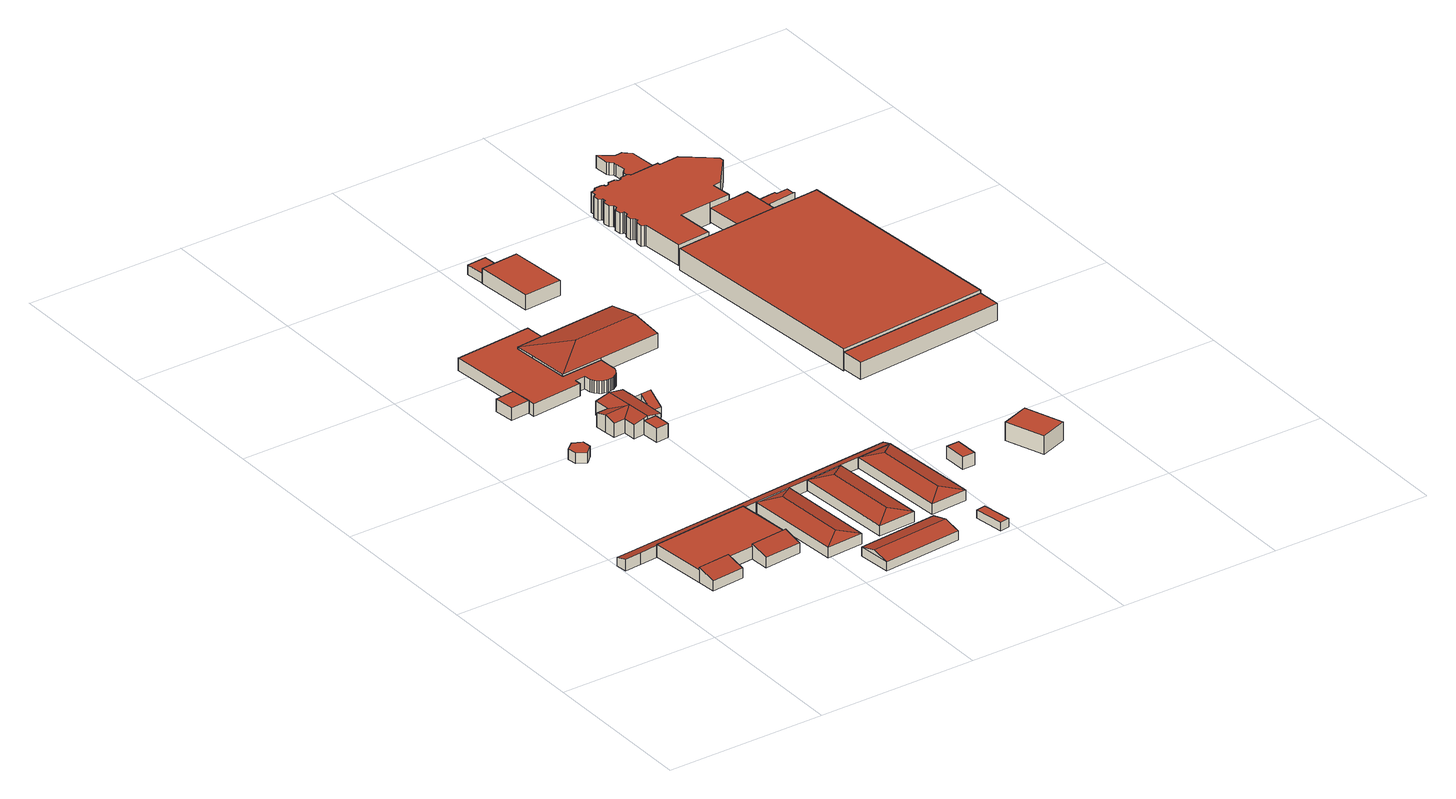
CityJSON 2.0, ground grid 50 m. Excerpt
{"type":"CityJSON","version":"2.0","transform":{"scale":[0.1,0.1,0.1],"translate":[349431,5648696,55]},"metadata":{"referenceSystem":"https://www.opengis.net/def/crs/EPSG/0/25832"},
"CityObjects":{
"building1":{"type":"Building","attributes":{"Gemeindeschluessel":"05315000","Geometrietyp2DReferenz":"3000","function":"31001_2000"},"address":[{"country":"Germany","locality":"Köln","thoroughfareNumber":"6","thoroughfareName":"Freimersdorfer Weg"}],"children":["building1-1","building1-2","building1-3"]},
"building1-1":{"type":"BuildingPart","attributes":{"roofType":"1000","measuredHeight":3.91,"storeysAboveGround":1},"parents":["building1"],"geometry":[{"type":"MultiSurface","lod":"2","boundaries":[[[0,1,2,3]],[[4,5,6,7]],[[3,2,5,4]],[[7,0,3,4]],[[1,6,5,2]],[[8,9,10,11]],[[0,8,11,1]],[[9,7,6,10]]],"semantics":{"surfaces":[{"type":"WallSurface"},{"type":"RoofSurface"},{"type":"GroundSurface"},{"type":"ClosureSurface"}],"values":[0,0,0,1,2,0,3,3]}}]},
"building1-2":{"type":"BuildingPart","attributes":{"roofType":"2100","measuredHeight":4.77,"storeysAboveGround":1},"parents":["building1"],"geometry":[{"type":"MultiSurface","lod":"2","boundaries":[[[12,11,13,14]],[[15,16,1,17]],[[14,13,16,15]],[[17,12,14,15]],[[11,1,16,13]],[[12,17,0,8]],[[8,0,1,11]]],"semantics":{"surfaces":[{"type":"WallSurface"},{"type":"RoofSurface"},{"type":"GroundSurface"},{"type":"ClosureSurface"}],"values":[0,0,0,1,2,0,3]}}]},
"building1-3":{"type":"BuildingPart","attributes":{"roofType":"2100","measuredHeight":4.74,"storeysAboveGround":1},"parents":["building1"],"geometry":[{"type":"MultiSurface","lod":"2","boundaries":[[[18,6,19,20]],[[21,22,10,23]],[[20,19,22,21]],[[23,18,20,21]],[[6,10,22,19]],[[18,23,9,7]],[[7,9,10,6]]],"semantics":{"surfaces":[{"type":"WallSurface"},{"type":"RoofSurface"},{"type":"GroundSurface"},{"type":"ClosureSurface"}],"values":[0,0,0,1,2,0,3]}}]},
"building2":{"type":"Building","attributes":{"Geometrietyp2DReferenz":"3000","Gemeindeschluessel":"05315000","function":"31001_2000","roofType":"1000","measuredHeight":3.31},"address":[{"country":"Germany","locality":"Köln","thoroughfareNumber":"6","thoroughfareName":"Freimersdorfer Weg"}],"geometry":[{"type":"Solid","lod":"2","boundaries":[[[[24,25,26,27]],[[28,29,25,24]],[[30,31,29,28]],[[32,33,31,30]],[[34,35,33,32]],[[27,26,35,34]],[[32,30,28,24,27,34]],[[25,29,31,33,35,26]]]],"semantics":{"surfaces":[{"type":"WallSurface"},{"type":"RoofSurface"},{"type":"GroundSurface"}],"values":[[0,0,0,0,0,0,1,2]]}}]},
"building3":{"type":"Building","attributes":{"Geometrietyp2DReferenz":"3000","Gemeindeschluessel":"05315000","function":"31001_2523","roofType":"1000","measuredHeight":3.89,"storeysAboveGround":1},"address":[{"country":"Germany","locality":"Köln","thoroughfareNumber":"6","thoroughfareName":"Freimersdorfer Weg"}],"geometry":[{"type":"Solid","lod":"2","boundaries":[[[[36,37,38,39]],[[40,41,37,36]],[[42,43,41,40]],[[39,38,43,42]],[[40,36,39,42]],[[37,41,43,38]]]],"semantics":{"surfaces":[{"type":"WallSurface"},{"type":"RoofSurface"},{"type":"GroundSurface"}],"values":[[0,0,0,0,1,2]]}}]},
"building4":{"type":"Building","attributes":{"Geometrietyp2DReferenz":"3000","Gemeindeschluessel":"05315000","function":"31001_2000","roofType":"2100","measuredHeight":3.64},"address":[{"country":"Germany","locality":"Köln","thoroughfareNumber":"6","thoroughfareName":"Freimersdorfer Weg"}],"geometry":[{"type":"Solid","lod":"2","boundaries":[[[[44,45,46,47]],[[48,49,45,44]],[[50,51,49,48]],[[52,53,51,50]],[[54,55,53,52]],[[56,57,55,54]],[[58,59,57,56]],[[60,61,59,58]],[[62,63,61,60]],[[64,65,63,62]],[[66,67,65,64]],[[47,46,67,66]],[[64,62,60,58,56,54,52,50,48,44,47,66]],[[45,49,51,53,55,57,59,61,63,65,67,46]]]],"semantics":{"surfaces":[{"type":"WallSurface"},{"type":"RoofSurface"},{"type":"GroundSurface"}],"values":[[0,0,0,0,0,0,0,0,0,0,0,0,1,2]]}}]},
"building5":{"type":"Building","attributes":{"Geometrietyp2DReferenz":"3000","Gemeindeschluessel":"05315000","function":"31001_2000","roofType":"3200","measuredHeight":4.8,"storeysAboveGround":1},"address":[{"country":"Germany","locality":"Köln","thoroughfareNumber":"6","thoroughfareName":"Freimersdorfer Weg"}],"geometry":[{"type":"Solid","lod":"2","boundaries":[[[[68,69,70,71]],[[72,73,69,68]],[[74,75,73,72]],[[71,70,75,74]],[[68,76,72]],[[74,77,71]],[[71,77,76,68]],[[72,76,77,74]],[[69,73,75,70]]]],"semantics":{"surfaces":[{"type":"WallSurface"},{"type":"RoofSurface"},{"type":"GroundSurface"}],"values":[[0,0,0,0,1,1,1,1,2]]}}]},
"building6":{"type":"Building","attributes":{"Geometrietyp2DReferenz":"3000","Gemeindeschluessel":"05315000","function":"31001_2000","roofType":"3100","measuredHeight":4.37,"storeysAboveGround":1},"address":[{"country":"Germany","locality":"Köln","thoroughfareNumber":"6","thoroughfareName":"Freimersdorfer Weg"}],"geometry":[{"type":"Solid","lod":"2","boundaries":[[[[78,79,80,81]],[[82,83,79,78]],[[84,85,83,82]],[[81,80,85,84]],[[78,86,82]],[[84,87,81]],[[81,87,86,78]],[[82,86,87,84]],[[79,83,85,80]]]],"semantics":{"surfaces":[{"type":"WallSurface"},{"type":"RoofSurface"},{"type":"GroundSurface"}],"values":[[0,0,0,0,0,0,1,1,2]]}}]},
"building7":{"type":"Building","attributes":{"Gemeindeschluessel":"05315000","Geometrietyp2DReferenz":"3000","function":"31001_1110"},"address":[{"country":"Germany","locality":"Köln","thoroughfareNumber":"6","thoroughfareName":"Freimersdorfer Weg"}],"children":["building7-1","building7-2","building7-3","building7-4"]},
"building7-1":{"type":"BuildingPart","attributes":{"roofType":"3100","measuredHeight":5.45,"storeysAboveGround":1},"parents":["building7"],"geometry":[{"type":"MultiSurface","lod":"2","boundaries":[[[88,89,90,91]],[[92,93,89,88]],[[94,95,93,92]],[[96,97,95,94]],[[98,99,100,101]],[[102,103,99,98]],[[104,105,106,107]],[[108,109,105,104]],[[88,91,108,104,107,110,92]],[[102,98,101,96,94,92,110]],[[90,89,93,95,97,100,99,103,111,106,105,109]],[[91,90,109,108]],[[112,101,113]],[[96,114,115]],[[115,114,116,117,97]],[[116,112,113,100,117]],[[102,110,118,119]],[[119,118,111,103]],[[110,107,120,118]],[[111,118,120,106]]],"semantics":{"surfaces":[{"type":"WallSurface"},{"type":"RoofSurface"},{"type":"GroundSurface"},{"type":"ClosureSurface"}],"values":[0,0,0,0,0,0,0,0,1,1,2,3,0,0,3,3,0,3,0,3]}}]},
"building7-2":{"type":"BuildingPart","attributes":{"roofType":"5000","measuredHeight":5.45,"storeysAboveGround":1},"parents":["building7"],"geometry":[{"type":"Solid","lod":"2","boundaries":[[[[121,122,123,124]],[[125,126,122,121]],[[91,90,126,125]],[[124,123,109,108]],[[121,124,108,127]],[[108,91,127]],[[91,125,121,127]],[[122,126,90,109,123]],[[108,109,90,91]]]],"semantics":{"surfaces":[{"type":"WallSurface"},{"type":"RoofSurface"},{"type":"GroundSurface"},{"type":"ClosureSurface"}],"values":[[0,0,0,0,1,1,1,2,3]]}}]},
"building7-3":{"type":"BuildingPart","attributes":{"roofType":"3100","measuredHeight":6.63,"storeysAboveGround":1},"parents":["building7"],"geometry":[{"type":"MultiSurface","lod":"2","boundaries":[[[128,129,97,115]],[[130,131,129,128]],[[132,133,131,130]],[[113,100,133,132]],[[113,132,130,134]],[[128,115,134,130]],[[97,129,131,133,100,117]],[[134,114,116]],[[116,114,115,97,117]],[[134,116,112]],[[100,113,112,116,117]]],"semantics":{"surfaces":[{"type":"WallSurface"},{"type":"RoofSurface"},{"type":"GroundSurface"},{"type":"ClosureSurface"}],"values":[0,0,0,0,1,1,2,0,3,0,3]}}]},
"building7-4":{"type":"BuildingPart","attributes":{"roofType":"9999","measuredHeight":4.42,"storeysAboveGround":1},"parents":["building7"],"geometry":[{"type":"MultiSurface","lod":"2","boundaries":[[[135,119,120,136]],[[135,137,103,119]],[[136,138,137,135]],[[120,106,138,136]],[[118,119,103,111]],[[120,118,111,106]],[[103,137,138,106]]],"semantics":{"surfaces":[{"type":"RoofSurface"},{"type":"WallSurface"},{"type":"GroundSurface"}],"values":[0,1,1,1,1,1,2]}}]},
"building8":{"type":"Building","attributes":{"Geometrietyp2DReferenz":"3000","Gemeindeschluessel":"05315000","function":"31001_2000","roofType":"3200","measuredHeight":4.78,"storeysAboveGround":1},"address":[{"country":"Germany","locality":"Köln","thoroughfareNumber":"6","thoroughfareName":"Freimersdorfer Weg"}],"geometry":[{"type":"Solid","lod":"2","boundaries":[[[[139,140,141,142]],[[143,144,140,139]],[[145,146,144,143]],[[142,141,146,145]],[[139,147,143]],[[145,148,142]],[[142,148,147,139]],[[143,147,148,145]],[[140,144,146,141]]]],"semantics":{"surfaces":[{"type":"WallSurface"},{"type":"RoofSurface"},{"type":"GroundSurface"}],"values":[[0,0,0,0,1,1,1,1,2]]}}]},
"building9":{"type":"Building","attributes":{"Gemeindeschluessel":"05315000","Geometrietyp2DReferenz":"3000","function":"31001_2083"},"address":[{"country":"Germany","locality":"Köln","thoroughfareNumber":"6","thoroughfareName":"Freimersdorfer Weg"}],"children":["building9-1","building9-2"]},
"building9-1":{"type":"BuildingPart","attributes":{"roofType":"1000","measuredHeight":3.88,"storeysAboveGround":1},"parents":["building9"],"geometry":[{"type":"MultiSurface","lod":"2","boundaries":[[[149,150,151,152]],[[153,154,150,149]],[[155,156,154,153]],[[157,158,156,155]],[[159,160,158,157]],[[161,162,160,159]],[[163,164,162,161]],[[165,166,164,163]],[[167,168,166,165]],[[169,170,168,167]],[[171,172,170,169]],[[173,174,172,171]],[[175,176,174,173]],[[177,178,176,175]],[[179,180,178,177]],[[181,182,180,179]],[[183,184,185,186]],[[187,188,184,183]],[[189,190,188,187]],[[191,192,190,189]],[[193,194,192,191]],[[195,196,194,193]],[[197,198,196,195]],[[199,200,198,197]],[[201,202,200,199]],[[203,204,202,201]],[[205,206,204,203]],[[207,208,206,205]],[[152,151,208,207]],[[205,203,201,199,197,195,193,191,189,187,183,186,209,210,181,179,177,175,173,171,169,167,165,163,161,159,157,155,153,149,152,207]],[[150,154,156,158,160,162,164,166,168,170,172,174,176,178,180,182,211,212,185,184,188,190,192,194,196,198,200,202,204,206,208,151]],[[213,214,211,182]],[[181,210,214,213]],[[214,215,216,212,211]],[[217,209,216,215]],[[210,217,215,214]],[[216,218,185,212]],[[209,186,218,216]]],"semantics":{"surfaces":[{"type":"WallSurface"},{"type":"RoofSurface"},{"type":"GroundSurface"},{"type":"ClosureSurface"}],"values":[0,0,0,0,0,0,0,0,0,0,0,0,0,0,0,0,0,0,0,0,0,0,0,0,0,0,0,0,0,1,2,0,3,0,3,3,0,3]}}]},
"building9-2":{"type":"BuildingPart","attributes":{"roofType":"5000","measuredHeight":6.25,"storeysAboveGround":1},"address":[{"country":"Germany","locality":"Köln","thoroughfareNumber":"6","thoroughfareName":"Freimersdorfer Weg"}],"parents":["building9"],"geometry":[{"type":"MultiSurface","lod":"2","boundaries":[[[219,220,213,221]],[[222,223,220,219]],[[224,225,223,222]],[[226,218,225,224]],[[222,219,221,227,228]],[[227,229,230,228]],[[230,226,224,222,228]],[[216,215,214,213,220,223,225,218]],[[226,230,209,186]],[[216,218,186,209]],[[230,229,217,209]],[[209,217,215,216]],[[229,227,210,217]],[[217,210,214,215]],[[227,221,181,210]],[[213,214,210,181]]],"semantics":{"surfaces":[{"type":"WallSurface"},{"type":"RoofSurface"},{"type":"GroundSurface"},{"type":"ClosureSurface"}],"values":[0,0,0,0,1,1,1,2,0,3,0,3,0,3,0,3]}}]},
"building10":{"type":"Building","attributes":{"Geometrietyp2DReferenz":"3000","Gemeindeschluessel":"05315000","function":"31001_2520","roofType":"1000","measuredHeight":2.62,"storeysAboveGround":1},"address":[{"country":"Germany","locality":"Köln","thoroughfareNumber":"6","thoroughfareName":"Freimersdorfer Weg"}],"geometry":[{"type":"Solid","lod":"2","boundaries":[[[[231,232,233,234]],[[235,236,232,231]],[[237,238,236,235]],[[234,233,238,237]],[[235,231,234,237]],[[232,236,238,233]]]],"semantics":{"surfaces":[{"type":"WallSurface"},{"type":"RoofSurface"},{"type":"GroundSurface"}],"values":[[0,0,0,0,1,2]]}}]},
"building11":{"type":"Building","attributes":{"Geometrietyp2DReferenz":"3000","Gemeindeschluessel":"05315000","function":"31001_2000","roofType":"3200","measuredHeight":4.88,"storeysAboveGround":1},"address":[{"country":"Germany","locality":"Köln","thoroughfareNumber":"6","thoroughfareName":"Freimersdorfer Weg"}],"geometry":[{"type":"Solid","lod":"2","boundaries":[[[[239,240,241,64]],[[242,243,240,239]],[[244,245,243,242]],[[64,241,245,244]],[[239,246,242]],[[244,247,64]],[[64,247,246,239]],[[242,246,247,244]],[[240,243,245,241]]]],"semantics":{"surfaces":[{"type":"WallSurface"},{"type":"RoofSurface"},{"type":"GroundSurface"}],"values":[[0,0,0,0,1,1,1,1,2]]}}]},
"building12":{"type":"Building","attributes":{"Geometrietyp2DReferenz":"3000","Gemeindeschluessel":"05315000","function":"31001_2000","roofType":"1000","measuredHeight":2.98,"storeysAboveGround":1},"address":[{"country":"Germany","locality":"Köln","thoroughfareNumber":"6","thoroughfareName":"Freimersdorfer Weg"}],"geometry":[{"type":"Solid","lod":"2","boundaries":[[[[248,249,250,251]],[[252,253,249,248]],[[254,255,253,252]],[[251,250,255,254]],[[252,248,251,254]],[[249,253,255,250]]]],"semantics":{"surfaces":[{"type":"WallSurface"},{"type":"RoofSurface"},{"type":"GroundSurface"}],"values":[[0,0,0,0,1,2]]}}]},
"building13":{"type":"Building","attributes":{"Geometrietyp2DReferenz":"3000","Gemeindeschluessel":"05315000","function":"31001_3035","roofType":"1000","measuredHeight":4.63,"storeysAboveGround":1},"address":[{"country":"Germany","locality":"Köln","thoroughfareNumber":"6","thoroughfareName":"Freimersdorfer Weg"}],"geometry":[{"type":"Solid","lod":"2","boundaries":[[[[256,257,258,259]],[[260,261,257,256]],[[262,263,261,260]],[[264,265,263,262]],[[259,258,265,264]],[[262,260,256,259,264]],[[257,261,263,265,258]]]],"semantics":{"surfaces":[{"type":"WallSurface"},{"type":"RoofSurface"},{"type":"GroundSurface"}],"values":[[0,0,0,0,0,1,2]]}}]},
"building14":{"type":"Building","attributes":{"Geometrietyp2DReferenz":"3000","Gemeindeschluessel":"05315000","function":"31001_2000","roofType":"1000","measuredHeight":3.85},"address":[{"country":"Germany","locality":"Köln","thoroughfareNumber":"6","thoroughfareName":"Freimersdorfer Weg"}],"geometry":[{"type":"Solid","lod":"2","boundaries":[[[[266,267,268,269]],[[270,271,267,266]],[[272,273,271,270]],[[269,268,273,272]],[[270,266,269,272]],[[267,271,273,268]]]],"semantics":{"surfaces":[{"type":"WallSurface"},{"type":"RoofSurface"},{"type":"GroundSurface"}],"values":[[0,0,0,0,1,2]]}}]},
"building15":{"type":"Building","attributes":{"Geometrietyp2DReferenz":"3000","Gemeindeschluessel":"05315000","function":"51009_1610","roofType":"1000","measuredHeight":5.8},"geometry":[{"type":"Solid","lod":"2","boundaries":[[[[274,275,276,277]],[[278,279,275,274]],[[280,281,279,278]],[[277,276,281,280]],[[278,274,277,280]],[[275,279,281,276]]]],"semantics":{"surfaces":[{"type":"WallSurface"},{"type":"RoofSurface"},{"type":"GroundSurface"}],"values":[[0,0,0,0,1,2]]}}]},
"building16":{"type":"Building","attributes":{"Geometrietyp2DReferenz":"3000","Gemeindeschluessel":"05315000","function":"51009_1610","roofType":"1000","measuredHeight":5.39},"geometry":[{"type":"Solid","lod":"2","boundaries":[[[[282,283,284,285]],[[286,287,283,282]],[[288,289,287,286]],[[285,284,289,288]],[[286,282,285,288]],[[283,287,289,284]]]],"semantics":{"surfaces":[{"type":"WallSurface"},{"type":"RoofSurface"},{"type":"GroundSurface"}],"values":[[0,0,0,0,1,2]]}}]},
"building17":{"type":"Building","attributes":{"Geometrietyp2DReferenz":"3000","Gemeindeschluessel":"05315000","function":"31001_2020","roofType":"1000","measuredHeight":6.87,"storeysAboveGround":1},"address":[{"country":"Germany","locality":"Köln","thoroughfareNumber":"6","thoroughfareName":"Freimersdorfer Weg"}],"geometry":[{"type":"Solid","lod":"2","boundaries":[[[[290,291,292,293]],[[294,295,291,290]],[[296,297,295,294]],[[298,299,297,296]],[[300,301,299,298]],[[302,303,301,300]],[[293,292,303,302]],[[300,298,296,294,290,293,302]],[[291,295,297,299,301,303,292]]]],"semantics":{"surfaces":[{"type":"WallSurface"},{"type":"RoofSurface"},{"type":"GroundSurface"}],"values":[[0,0,0,0,0,0,0,1,2]]}}]},
"building18":{"type":"Building","attributes":{"Geometrietyp2DReferenz":"3000","Gemeindeschluessel":"05315000","function":"31001_2020","roofType":"1000","measuredHeight":6.44,"storeysAboveGround":1},"address":[{"country":"Germany","locality":"Köln","thoroughfareNumber":"6","thoroughfareName":"Freimersdorfer Weg"}],"geometry":[{"type":"Solid","lod":"2","boundaries":[[[[304,305,306,307]],[[308,309,305,304]],[[310,311,309,308]],[[312,313,311,310]],[[314,315,313,312]],[[316,317,315,314]],[[318,319,317,316]],[[320,321,319,318]],[[322,323,321,320]],[[324,325,323,322]],[[326,327,325,324]],[[328,329,327,326]],[[330,331,329,328]],[[332,333,331,330]],[[334,335,333,332]],[[336,337,335,334]],[[338,339,337,336]],[[340,341,339,338]],[[342,343,341,340]],[[344,345,343,342]],[[346,347,345,344]],[[348,349,347,346]],[[350,351,349,348]],[[352,353,351,350]],[[354,355,353,352]],[[356,357,355,354]],[[358,359,357,356]],[[360,361,359,358]],[[362,363,361,360]],[[364,365,363,362]],[[366,367,365,364]],[[368,369,367,366]],[[370,371,369,368]],[[372,373,371,370]],[[374,375,373,372]],[[376,377,375,374]],[[378,379,377,376]],[[380,381,379,378]],[[382,383,381,380]],[[384,385,383,382]],[[386,387,385,384]],[[388,389,387,386]],[[390,391,389,388]],[[392,393,391,390]],[[394,395,393,392]],[[396,397,395,394]],[[398,399,397,396]],[[400,401,399,398]],[[402,403,401,400]],[[404,405,403,402]],[[406,407,405,404]],[[408,409,407,406]],[[410,411,409,408]],[[412,413,411,410]],[[414,415,413,412]],[[416,417,415,414]],[[418,419,417,416]],[[420,421,419,418]],[[422,423,421,420]],[[424,425,423,422]],[[426,427,425,424]],[[307,306,427,426]],[[424,422,420,418,416,414,412,410,408,406,404,402,400,398,396,394,392,390,388,386,384,382,380,378,376,374,372,370,368,366,364,362,360,358,356,354,352,350,348,346,344,342,340,338,336,334,332,330,328,326,324,322,320,318,316,314,312,310,308,304,307,426]],[[305,309,311,313,315,317,319,321,323,325,327,329,331,333,335,337,339,341,343,345,347,349,351,353,355,357,359,361,363,365,367,369,371,373,375,377,379,381,383,385,387,389,391,393,395,397,399,401,403,405,407,409,411,413,415,417,419,421,423,425,427,306]]]],"semantics":{"surfaces":[{"type":"WallSurface"},{"type":"RoofSurface"},{"type":"GroundSurface"}],"values":[[0,0,0,0,0,0,0,0,0,0,0,0,0,0,0,0,0,0,0,0,0,0,0,0,0,0,0,0,0,0,0,0,0,0,0,0,0,0,0,0,0,0,0,0,0,0,0,0,0,0,0,0,0,0,0,0,0,0,0,0,0,0,1,2]]}}]},
"building19":{"type":"Building","attributes":{"Geometrietyp2DReferenz":"3000","Gemeindeschluessel":"05315000","function":"31001_2020","roofType":"1000","measuredHeight":3.83,"storeysAboveGround":1},"address":[{"country":"Germany","locality":"Köln","thoroughfareNumber":"6","thoroughfareName":"Freimersdorfer Weg"}],"geometry":[{"type":"Solid","lod":"2","boundaries":[[[[428,429,430,431]],[[432,433,429,428]],[[434,435,433,432]],[[436,437,435,434]],[[438,439,437,436]],[[440,441,439,438]],[[442,443,441,440]],[[444,445,443,442]],[[446,447,445,444]],[[442,440,438,436,434,432,428,431,448,449,450,451,446,444]],[[452,453,454,455,430,429,433,435,437,439,441,443,445,447]],[[451,452,447,446]],[[450,453,452,451]],[[449,454,453,450]],[[448,455,454,449]],[[431,430,455,448]]]],"semantics":{"surfaces":[{"type":"WallSurface"},{"type":"RoofSurface"},{"type":"GroundSurface"}],"values":[[0,0,0,0,0,0,0,0,0,1,2,0,0,0,0,0]]}}]},
"building20":{"type":"Building","attributes":{"Geometrietyp2DReferenz":"3000","Gemeindeschluessel":"05315000","function":"31001_2020","roofType":"1000","measuredHeight":4.47,"storeysAboveGround":1},"address":[{"country":"Germany","locality":"Köln","thoroughfareNumber":"6","thoroughfareName":"Freimersdorfer Weg"}],"geometry":[{"type":"Solid","lod":"2","boundaries":[[[[456,457,458,459]],[[460,461,457,456]],[[462,463,461,460]],[[464,465,463,462]],[[466,467,465,464]],[[468,469,467,466]],[[459,458,469,468]],[[466,464,462,460,456,459,468]],[[457,461,463,465,467,469,458]]]],"semantics":{"surfaces":[{"type":"WallSurface"},{"type":"RoofSurface"},{"type":"GroundSurface"}],"values":[[0,0,0,0,0,0,0,1,2]]}}]},
"building21":{"type":"Building","attributes":{"Geometrietyp2DReferenz":"3000","Gemeindeschluessel":"05315000","function":"31001_2020","roofType":"1000","measuredHeight":3.53,"storeysAboveGround":1},"address":[{"country":"Germany","locality":"Köln","thoroughfareNumber":"6","thoroughfareName":"Freimersdorfer Weg"}],"geometry":[{"type":"Solid","lod":"2","boundaries":[[[[470,471,472,473]],[[474,475,471,470]],[[476,477,475,474]],[[478,479,477,476]],[[480,481,479,478]],[[482,483,481,480]],[[484,485,483,482]],[[486,487,485,484]],[[473,472,487,486]],[[484,482,480,478,476,474,470,473,486]],[[471,475,477,479,481,483,485,487,472]]]],"semantics":{"surfaces":[{"type":"WallSurface"},{"type":"RoofSurface"},{"type":"GroundSurface"}],"values":[[0,0,0,0,0,0,0,0,0,1,2]]}}]}
},
"vertices":[
[439,289,49],[439,289,9],[422,464,9],[422,464,49],[116,434,49],[116,434,9],[132,259,9],[132,259,49],[320,277,49],[236,269,49],[236,269,9],[320,277,9],
[320,277,57],[325,218,9],[325,218,41],[444,229,41],[444,229,9],[439,289,57],
[132,259,57],[138,200,9],[138,200,41],[242,210,41],[242,210,9],[236,269,57],
[265,990,48],[265,990,15],[234,1003,15],[234,1003,48],[267,961,48],[267,961,15],[243,937,48],[243,937,15],[215,954,48],[215,954,15],[210,983,48],[210,983,15],
[263,1241,55],[263,1241,16],[257,1306,16],[257,1306,55],[202,1236,55],[202,1236,16],[196,1300,55],[196,1300,16],
[649,485,43],[649,485,8],[768,497,8],[768,497,43],[587,479,43],[587,479,8],[469,468,44],[469,468,8],[422,464,44],[422,464,8],[116,434,45],[116,434,8],[59,429,45],[59,429,8],[6,424,45],[6,424,8],[3,460,35],[3,460,8],[939,540,35],[939,540,8],[942,513,42],[942,513,8],[829,503,43],[829,503,8],
[608,171,42],[608,171,9],[587,479,9],[587,479,42],[491,163,42],[491,163,9],[469,468,42],[469,468,9],[547,208,57],[531,433,57],
[578,13,41],[578,13,12],[830,35,12],[830,35,41],[569,116,41],[569,116,12],[821,138,41],[821,138,12],[573,65,55],[825,86,55],
[406,1131,58],[406,1131,14],[410,1082,14],[410,1082,58],[453,1135,68],[453,1135,14],[501,1139,58],[501,1139,14],[504,1104,58],[504,1104,14],[513,978,58],[513,978,14],[510,1018,14],[510,1018,58],[494,976,62],[494,976,14],[419,970,58],[419,970,14],[453,973,14],[453,973,65],[416,1009,58],[416,1009,14],[466,974,68],[466,974,14],[509,1032,58],[510,1018,46],[505,1089,58],[504,1104,46],[507,1061,58],[507,1061,14],[466,974,58],[494,976,58],[453,973,58],
[376,1042,68],[376,1042,14],[379,1006,14],[379,1006,58],[373,1079,58],[373,1079,14],[460,1050,68],
[536,1107,46],[536,1107,14],[540,1064,80],[540,1064,14],[544,1020,46],[544,1020,14],[507,1061,80],
[498,923,58],[457,919,58],[498,923,14],[457,919,14],
[790,184,42],[790,184,10],[768,497,10],[768,497,42],[671,176,42],[671,176,10],[649,485,42],[649,485,10],[727,223,57],[711,448,57],
[491,1212,54],[491,1212,15],[497,1210,15],[497,1210,54],[485,1214,54],[485,1214,15],[479,1218,54],[479,1218,15],[474,1222,54],[474,1222,15],[469,1227,54],[469,1227,15],[466,1233,54],[466,1233,15],[463,1239,54],[463,1239,15],[459,1259,54],[459,1259,15],[427,1256,54],[427,1256,15],[428,1236,54],[428,1236,15],[265,1221,54],[265,1221,15],[263,1241,54],[263,1241,15],[257,1306,54],[257,1306,15],[237,1535,54],[237,1535,15],[481,1556,54],[481,1556,15],[487,1489,54],[487,1489,15],[549,1268,54],[549,1268,15],[546,1304,15],[546,1304,54],[550,1250,54],[550,1250,15],[549,1243,54],[549,1243,15],[547,1237,54],[547,1237,15],[543,1231,54],[543,1231,15],[540,1225,54],[540,1225,15],[535,1220,54],[535,1220,15],[529,1216,54],[529,1216,15],[523,1213,54],[523,1213,15],[517,1211,54],[517,1211,15],[511,1210,54],[511,1210,15],[504,1209,54],[504,1209,15],[411,1293,54],[395,1481,54],[395,1481,15],[411,1293,15],[487,1489,16],[395,1481,16],[400,1419,16],[411,1293,16],[400,1419,54],[546,1304,16],
[728,1510,61],[728,1510,16],[487,1489,61],[736,1415,78],[736,1415,16],[745,1321,61],[745,1321,16],[546,1304,61],[395,1481,61],[528,1398,78],[400,1419,61],[411,1293,61],
[982,14,37],[982,14,11],[968,106,11],[968,106,37],[952,9,37],[952,9,11],[938,101,37],[938,101,11],
[969,197,42],[969,197,9],[942,513,9],[852,188,42],[852,188,9],[829,503,42],[829,503,9],[907,237,57],[889,464,57],
[613,1875,47],[613,1875,17],[607,1934,17],[607,1934,47],[552,1870,47],[552,1870,17],[547,1930,47],[547,1930,17],
[672,1880,63],[672,1880,16],[613,1875,16],[613,1875,63],[688,1698,63],[688,1698,16],[568,1688,63],[568,1688,16],[552,1870,63],[552,1870,16],
[1095,334,49],[1095,334,10],[1093,407,10],[1093,407,49],[1055,333,49],[1055,333,10],[1052,405,49],[1052,405,10],
[1366,303,67],[1366,303,9],[1323,424,9],[1323,424,67],[1281,271,67],[1281,271,9],[1237,392,67],[1237,392,9],
[1578,913,68],[1578,913,14],[1572,983,14],[1572,983,68],[1098,873,68],[1098,873,14],[1092,943,68],[1092,943,14],
[1380,1659,77],[1380,1659,9],[1250,1648,9],[1250,1648,77],[1491,1667,77],[1491,1667,9],[1514,1669,77],[1514,1669,9],[1572,983,77],[1572,983,9],[1092,943,77],[1092,943,9],[1034,1630,77],[1034,1630,9],
[1009,1990,79],[1009,1990,14],[1006,1988,14],[1006,1988,79],[1008,2007,79],[1008,2007,14],[1023,2009,79],[1023,2009,14],[1023,2013,79],[1023,2013,14],[1028,2018,79],[1028,2018,14],[1050,2019,79],[1050,2019,14],[1058,2016,79],[1058,2016,14],[1058,2011,79],[1058,2011,14],[1070,2012,79],[1070,2012,14],[1070,2016,79],[1070,2016,14],[1074,2021,79],[1074,2021,14],[1095,2022,79],[1095,2022,14],[1100,2018,79],[1100,2018,14],[1103,2015,79],[1103,2015,14],[1113,2016,79],[1113,2016,14],[1113,2019,79],[1113,2019,14],[1118,2024,79],[1118,2024,14],[1141,2026,79],[1141,2026,14],[1147,2023,79],[1147,2023,14],[1147,2019,79],[1147,2019,14],[1159,2020,79],[1159,2020,14],[1242,2027,79],[1242,2027,14],[1243,2019,79],[1243,2019,14],[1306,2024,79],[1306,2024,14],[1395,1954,79],[1395,1954,14],[1396,1938,79],[1396,1938,14],[1324,1848,79],[1324,1848,14],[1298,1845,79],[1298,1845,14],[1304,1781,79],[1304,1781,14],[1238,1776,79],[1238,1776,14],[1137,1767,79],[1137,1767,14],[1146,1652,79],[1146,1652,14],[1041,1644,79],[1041,1644,14],[1028,1778,79],[1028,1778,14],[1025,1780,79],[1025,1780,14],[1016,1784,79],[1016,1784,14],[1016,1803,79],[1016,1803,14],[1022,1813,79],[1022,1813,14],[1025,1814,79],[1025,1814,14],[1024,1824,79],[1024,1824,14],[1020,1826,79],[1020,1826,14],[1013,1829,79],[1013,1829,14],[1012,1849,79],[1012,1849,14],[1019,1855,79],[1019,1855,14],[1021,1856,79],[1021,1856,14],[1020,1869,79],[1020,1869,14],[1016,1869,79],[1016,1869,14],[1009,1873,79],[1009,1873,14],[1008,1893,79],[1008,1893,14],[1015,1900,79],[1015,1900,14],[1017,1901,79],[1017,1901,14],[1016,1911,79],[1016,1911,14],[1015,1912,79],[1015,1912,14],[1005,1919,79],[1005,1919,14],[1003,1939,79],[1003,1939,14],[1008,1948,79],[1008,1948,14],[1013,1948,79],[1013,1948,14],[1012,1958,79],[1012,1958,14],[1009,1959,79],[1009,1959,14],[1001,1963,79],[1001,1963,14],[1000,1983,79],[1000,1983,14],
[1155,2065,62],[1155,2065,23],[1159,2020,23],[1159,2020,62],[1159,2069,62],[1159,2069,23],[1166,2077,62],[1166,2077,23],[1164,2110,62],[1164,2110,23],[1163,2120,62],[1163,2120,23],[1154,2129,62],[1154,2129,23],[1149,2133,62],[1149,2133,23],[1145,2178,62],[1145,2178,23],[1148,2179,62],[1148,2179,23],[1242,2027,62],[1233,2131,62],[1211,2151,62],[1187,2149,62],[1187,2149,23],[1211,2151,23],[1233,2131,23],[1242,2027,23],
[1369,1787,63],[1369,1787,19],[1304,1781,19],[1304,1781,63],[1372,1750,63],[1372,1750,19],[1377,1696,63],[1377,1696,19],[1380,1659,63],[1380,1659,19],[1250,1648,63],[1250,1648,19],[1238,1776,63],[1238,1776,19],
[1433,1750,57],[1433,1750,22],[1380,1744,22],[1380,1744,57],[1434,1743,57],[1434,1743,22],[1471,1746,57],[1471,1746,22],[1473,1722,57],[1473,1722,22],[1477,1718,57],[1477,1718,22],[1387,1709,57],[1387,1709,22],[1377,1696,57],[1377,1696,22],[1372,1750,57],[1372,1750,22]
]}
